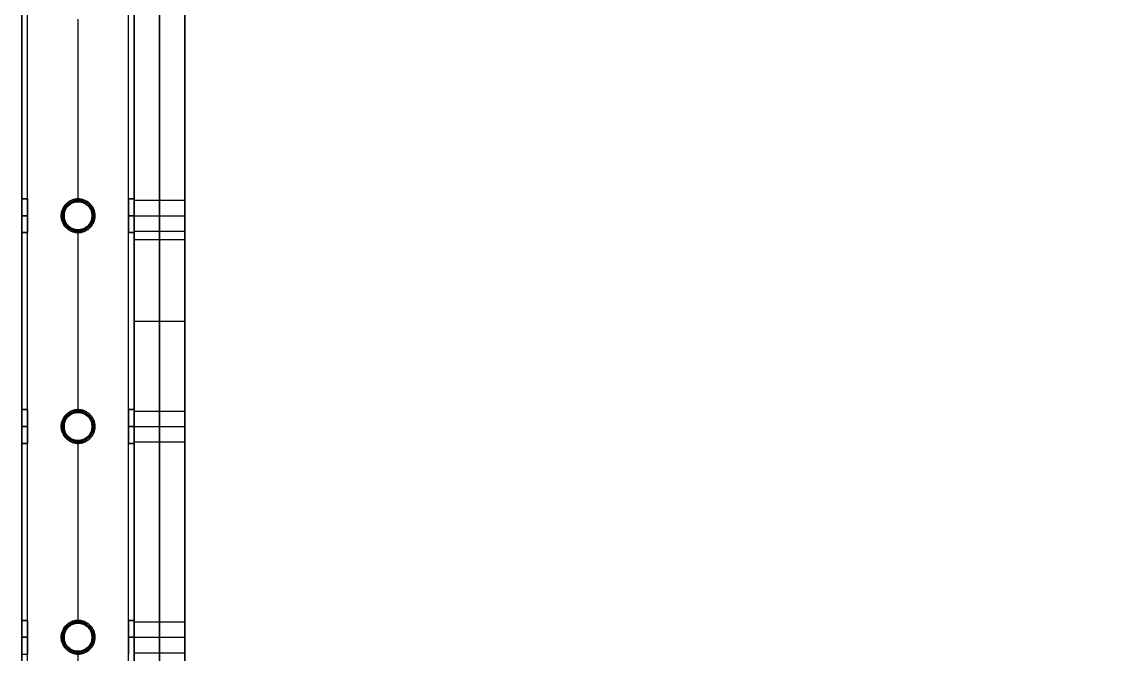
# Model space of a CAD drawing. Header units: millimetres. Extents: x -6529 to 809, y -8611 to 207.
# Drawn here: x -5956.1 to -5566.6, y -4098.4 to -3873.4 of the extents above; entities that cross this region are included whole.
import ezdxf

# ---------------------------------------------------------------- set-up
doc = ezdxf.new("R2010")
doc.units = ezdxf.units.MM
doc.header["$MEASUREMENT"] = 0
for name, color, linetype, true_color in [('gaten$11mm', 7, 'Continuous', 0xff6a35), ('platen', 7, 'Continuous', 0x007f00), ('staal', 5, 'Continuous', 0x0000ff)]:
    doc.layers.add(name, color=color, linetype=linetype, true_color=true_color)

# ---------------------------------------------------------------- blocks, each defined once
blk = doc.blocks.new('plaat base')
at = {"layer": 'platen'}
for p, q in [((995.5, 43.5), (995.5, 43.5, 18)), ((1070.5, 43.5), (1070.5, 43.5, 18)), ((1145.5, 43.5), (1145.5, 43.5, 18)), ((990, 38), (990, 38, 18)), ((1001, 38), (1001, 38, 18)), ((1065, 38), (1065, 38, 18)), ((1076, 38), (1076, 38, 18)), ((1140, 38), (1140, 38, 18)), ((1151, 38), (1151, 38, 18)), ((995.5, 32.5), (995.5, 32.5, 18)), ((1070.5, 32.5), (1070.5, 32.5, 18)), ((1145.5, 32.5), (1145.5, 32.5, 18)), ((58, -600), (1258, -600)), ((58, -600, 18), (1258, -600, 18)), ((1296, -932), (1296, -932, 18)), ((1290.5, -937.5), (1290.5, -937.5, 18)), ((1301.5, -937.5), (1301.5, -937.5, 18)), ((1296, -943), (1296, -943, 18)), ((1296, -1007), (1296, -1007, 18)), ((1290.5, -1012.5), (1290.5, -1012.5, 18)), ((1301.5, -1012.5), (1301.5, -1012.5, 18)), ((1296, -1018), (1296, -1018, 18)), ((1296, -1082), (1296, -1082, 18)), ((1290.5, -1087.5), (1290.5, -1087.5, 18)), ((1301.5, -1087.5), (1301.5, -1087.5, 18)), ((1296, -1093), (1296, -1093, 18))]:
    blk.add_line(p, q, dxfattribs=at)
for points in [[(1258, 58), (1108, 58), (958, 58)], [(1258, 58, 18), (1108, 58, 18), (958, 58, 18)], [(1258, 58, 9), (1108, 58, 9), (958, 58, 9)], [(1108, 58), (1108, 58, 9), (1108, 58, 18)], [(1316, -1200), (1316, -1050), (1316, -900)], [(1316, -1200, 18), (1316, -1050, 18), (1316, -900, 18)], [(1316, -1200, 9), (1316, -1050, 9), (1316, -900, 9)], [(1316, -1050), (1316, -1050, 9), (1316, -1050, 18)], [(958, -1200), (1137, -1200), (1316, -1200)], [(958, -1200, 18), (1137, -1200, 18), (1316, -1200, 18)], [(958, -1200, 9), (1137, -1200, 9), (1316, -1200, 9)], [(1137, -1200), (1137, -1200, 9), (1137, -1200, 18)]]:
    blk.add_open_spline(points, degree=2, dxfattribs=at)
for points in [[(995.5, 43.5), (1001, 43.5), (1001, 38), (1001, 32.5), (995.5, 32.5), (990, 32.5), (990, 38), (990, 43.5), (995.5, 43.5)], [(995.5, 43.5, 18), (1001, 43.5, 18), (1001, 38, 18), (1001, 32.5, 18), (995.5, 32.5, 18), (990, 32.5, 18), (990, 38, 18), (990, 43.5, 18), (995.5, 43.5, 18)], [(1070.5, 43.5), (1076, 43.5), (1076, 38), (1076, 32.5), (1070.5, 32.5), (1065, 32.5), (1065, 38), (1065, 43.5), (1070.5, 43.5)], [(1070.5, 43.5, 18), (1076, 43.5, 18), (1076, 38, 18), (1076, 32.5, 18), (1070.5, 32.5, 18), (1065, 32.5, 18), (1065, 38, 18), (1065, 43.5, 18), (1070.5, 43.5, 18)], [(1145.5, 43.5), (1151, 43.5), (1151, 38), (1151, 32.5), (1145.5, 32.5), (1140, 32.5), (1140, 38), (1140, 43.5), (1145.5, 43.5)], [(1145.5, 43.5, 18), (1151, 43.5, 18), (1151, 38, 18), (1151, 32.5, 18), (1145.5, 32.5, 18), (1140, 32.5, 18), (1140, 38, 18), (1140, 43.5, 18), (1145.5, 43.5, 18)], [(1290.5, -937.5), (1290.5, -932), (1296, -932), (1301.5, -932), (1301.5, -937.5), (1301.5, -943), (1296, -943), (1290.5, -943), (1290.5, -937.5)], [(1290.5, -937.5, 18), (1290.5, -932, 18), (1296, -932, 18), (1301.5, -932, 18), (1301.5, -937.5, 18), (1301.5, -943, 18), (1296, -943, 18), (1290.5, -943, 18), (1290.5, -937.5, 18)], [(1290.5, -1012.5), (1290.5, -1007), (1296, -1007), (1301.5, -1007), (1301.5, -1012.5), (1301.5, -1018), (1296, -1018), (1290.5, -1018), (1290.5, -1012.5)], [(1290.5, -1012.5, 18), (1290.5, -1007, 18), (1296, -1007, 18), (1301.5, -1007, 18), (1301.5, -1012.5, 18), (1301.5, -1018, 18), (1296, -1018, 18), (1290.5, -1018, 18), (1290.5, -1012.5, 18)], [(1290.5, -1087.5), (1290.5, -1082), (1296, -1082), (1301.5, -1082), (1301.5, -1087.5), (1301.5, -1093), (1296, -1093), (1290.5, -1093), (1290.5, -1087.5)], [(1290.5, -1087.5, 18), (1290.5, -1082, 18), (1296, -1082, 18), (1301.5, -1082, 18), (1301.5, -1087.5, 18), (1301.5, -1093, 18), (1296, -1093, 18), (1290.5, -1093, 18), (1290.5, -1087.5, 18)]]:
    blk.add_rational_spline(points, [1, 0.707106781187, 1, 0.707106781187, 1, 0.707106781187, 1, 0.707106781187, 1], degree=2, knots=[-31.415927, -31.415927, -31.415927, -23.561945, -23.561945, -15.707963, -15.707963, -7.853982, -7.853982, 0, 0, 0], dxfattribs=at)
blk = doc.blocks.new('top plaat')
at = {"layer": 'platen'}
for p, q in [((1296, -950), (1296, -950, 18)), ((1290.5, -955.5), (1290.5, -955.5, 18)), ((1301.5, -955.5), (1301.5, -955.5, 18)), ((1296, -961), (1296, -961, 18)), ((1296, -1025), (1296, -1025, 18)), ((1290.5, -1030.5), (1290.5, -1030.5, 18)), ((1301.5, -1030.5), (1301.5, -1030.5, 18)), ((1296, -1036), (1296, -1036, 18)), ((1296, -1100), (1296, -1100, 18)), ((1290.5, -1105.5), (1290.5, -1105.5, 18)), ((1301.5, -1105.5), (1301.5, -1105.5, 18)), ((1296, -1111), (1296, -1111, 18))]:
    blk.add_line(p, q, dxfattribs=at)
for points in [[(1316, -1236), (1316, -927), (1316, -618), (1316, -309), (1316, 0)], [(1316, -1236, 18), (1316, -927, 18), (1316, -618, 18), (1316, -309, 18), (1316, 0, 18)], [(1316, -1236, 9), (1316, -927, 9), (1316, -618, 9), (1316, -309, 9), (1316, 0, 9)]]:
    blk.add_open_spline(points, degree=2, knots=[7292.2246, 7292.2246, 7292.2246, 7911.517745, 7911.517745, 8530.810891, 8530.810891, 8530.810891], dxfattribs=at)
for points, knots in [([(1290.5, -955.5), (1290.5, -950), (1296, -950), (1301.5, -950), (1301.5, -955.5), (1301.5, -961), (1296, -961), (1290.5, -961), (1290.5, -955.5)], [-31.415927, -31.415927, -31.415927, -23.561945, -23.561945, -15.707963, -15.707963, -7.853982, -7.853982, 0, 0, 0]), ([(1290.5, -955.5, 18), (1290.5, -950, 18), (1296, -950, 18), (1301.5, -950, 18), (1301.5, -955.5, 18), (1301.5, -961, 18), (1296, -961, 18), (1290.5, -961, 18), (1290.5, -955.5, 18)], [-31.415927, -31.415927, -31.415927, -23.561945, -23.561945, -15.707963, -15.707963, -7.853982, -7.853982, 0, 0, 0]), ([(1290.5, -955.5, 9), (1290.5, -961, 9), (1296, -961, 9), (1301.5, -961, 9), (1301.5, -955.5, 9), (1301.5, -950, 9), (1296, -950, 9), (1290.5, -950, 9), (1290.5, -955.5, 9)], [0, 0, 0, 7.853982, 7.853982, 15.707963, 15.707963, 23.561945, 23.561945, 31.415927, 31.415927, 31.415927]), ([(1290.5, -1030.5), (1290.5, -1025), (1296, -1025), (1301.5, -1025), (1301.5, -1030.5), (1301.5, -1036), (1296, -1036), (1290.5, -1036), (1290.5, -1030.5)], [-31.415927, -31.415927, -31.415927, -23.561945, -23.561945, -15.707963, -15.707963, -7.853982, -7.853982, 0, 0, 0]), ([(1290.5, -1030.5, 18), (1290.5, -1025, 18), (1296, -1025, 18), (1301.5, -1025, 18), (1301.5, -1030.5, 18), (1301.5, -1036, 18), (1296, -1036, 18), (1290.5, -1036, 18), (1290.5, -1030.5, 18)], [-31.415927, -31.415927, -31.415927, -23.561945, -23.561945, -15.707963, -15.707963, -7.853982, -7.853982, 0, 0, 0]), ([(1290.5, -1030.5, 9), (1290.5, -1036, 9), (1296, -1036, 9), (1301.5, -1036, 9), (1301.5, -1030.5, 9), (1301.5, -1025, 9), (1296, -1025, 9), (1290.5, -1025, 9), (1290.5, -1030.5, 9)], [0, 0, 0, 7.853982, 7.853982, 15.707963, 15.707963, 23.561945, 23.561945, 31.415927, 31.415927, 31.415927]), ([(1290.5, -1105.5), (1290.5, -1100), (1296, -1100), (1301.5, -1100), (1301.5, -1105.5), (1301.5, -1111), (1296, -1111), (1290.5, -1111), (1290.5, -1105.5)], [-31.415927, -31.415927, -31.415927, -23.561945, -23.561945, -15.707963, -15.707963, -7.853982, -7.853982, 0, 0, 0]), ([(1290.5, -1105.5, 18), (1290.5, -1100, 18), (1296, -1100, 18), (1301.5, -1100, 18), (1301.5, -1105.5, 18), (1301.5, -1111, 18), (1296, -1111, 18), (1290.5, -1111, 18), (1290.5, -1105.5, 18)], [-31.415927, -31.415927, -31.415927, -23.561945, -23.561945, -15.707963, -15.707963, -7.853982, -7.853982, 0, 0, 0]), ([(1290.5, -1105.5, 9), (1290.5, -1111, 9), (1296, -1111, 9), (1301.5, -1111, 9), (1301.5, -1105.5, 9), (1301.5, -1100, 9), (1296, -1100, 9), (1290.5, -1100, 9), (1290.5, -1105.5, 9)], [0, 0, 0, 7.853982, 7.853982, 15.707963, 15.707963, 23.561945, 23.561945, 31.415927, 31.415927, 31.415927])]:
    blk.add_rational_spline(points, [1, 0.707106781187, 1, 0.707106781187, 1, 0.707106781187, 1, 0.707106781187, 1], degree=2, knots=knots, dxfattribs=at)

msp = doc.modelspace()

# ---------------------------------------------------------------- linework, layer by layer
at = {"layer": 'gaten$11mm'}
for centre in [(-5936.11, -3942.39), (-5936.11, -4017.39), (-5936.11, -4092.39)]:
    msp.add_circle(centre, 5.5, dxfattribs=at)
at = {"layer": 'staal'}
for p, q in [((-5956.11, -3936.39, 1296), (-5954.11, -3936.39, 1296)), ((-5954.11, -3936.39, 20), (-5956.11, -3936.39, 20)), ((-5936.11, -3936.39, 1314), (-5936.11, -3936.39, 1316)), ((-5936.11, -3936.39, 1276), (-5936.11, -3936.39, 1278)), ((-5936.11, -3937.39, 38), (-5936.11, -3937.39, 40)), ((-5936.11, -3937.39), (-5936.11, -3937.39, 2)), ((-5918.11, -3936.39, 1296), (-5916.11, -3936.39, 1296)), ((-5916.11, -3936.39, 20), (-5918.11, -3936.39, 20)), ((-5956.11, -3942.39, 1290), (-5954.11, -3942.39, 1290)), ((-5956.11, -3942.39, 1302), (-5954.11, -3942.39, 1302)), ((-5954.11, -3942.39, 14), (-5956.11, -3942.39, 14)), ((-5954.11, -3942.39, 26), (-5956.11, -3942.39, 26)), ((-5942.11, -3942.39, 1314), (-5942.11, -3942.39, 1316)), ((-5942.11, -3942.39, 1276), (-5942.11, -3942.39, 1278)), ((-5941.11, -3942.39, 38), (-5941.11, -3942.39, 40)), ((-5941.11, -3942.39), (-5941.11, -3942.39, 2)), ((-5931.11, -3942.39), (-5931.11, -3942.39, 2)), ((-5931.11, -3942.39, 38), (-5931.11, -3942.39, 40)), ((-5930.11, -3942.39, 1314), (-5930.11, -3942.39, 1316)), ((-5930.11, -3942.39, 1276), (-5930.11, -3942.39, 1278)), ((-5918.11, -3942.39, 1290), (-5916.11, -3942.39, 1290)), ((-5918.11, -3942.39, 1302), (-5916.11, -3942.39, 1302)), ((-5916.11, -3942.39, 14), (-5918.11, -3942.39, 14)), ((-5916.11, -3942.39, 26), (-5918.11, -3942.39, 26)), ((-5956.11, -3948.39, 1296), (-5954.11, -3948.39, 1296)), ((-5954.11, -3948.39, 20), (-5956.11, -3948.39, 20)), ((-5936.11, -3947.39, 38), (-5936.11, -3947.39, 40)), ((-5936.11, -3947.39), (-5936.11, -3947.39, 2)), ((-5936.11, -3948.39, 1314), (-5936.11, -3948.39, 1316)), ((-5936.11, -3948.39, 1276), (-5936.11, -3948.39, 1278)), ((-5918.11, -3948.39, 1296), (-5916.11, -3948.39, 1296)), ((-5916.11, -3948.39, 20), (-5918.11, -3948.39, 20)), ((-5956.11, -4011.39, 1296), (-5954.11, -4011.39, 1296)), ((-5954.11, -4011.39, 20), (-5956.11, -4011.39, 20)), ((-5936.11, -4011.39, 1314), (-5936.11, -4011.39, 1316)), ((-5936.11, -4011.39, 1276), (-5936.11, -4011.39, 1278)), ((-5918.11, -4011.39, 1296), (-5916.11, -4011.39, 1296)), ((-5916.11, -4011.39, 20), (-5918.11, -4011.39, 20)), ((-5936.11, -4012.39, 38), (-5936.11, -4012.39, 40)), ((-5936.11, -4012.39), (-5936.11, -4012.39, 2)), ((-5956.11, -4017.39, 1290), (-5954.11, -4017.39, 1290)), ((-5956.11, -4017.39, 1302), (-5954.11, -4017.39, 1302)), ((-5954.11, -4017.39, 14), (-5956.11, -4017.39, 14)), ((-5954.11, -4017.39, 26), (-5956.11, -4017.39, 26)), ((-5942.11, -4017.39, 1314), (-5942.11, -4017.39, 1316)), ((-5942.11, -4017.39, 1276), (-5942.11, -4017.39, 1278)), ((-5941.11, -4017.39, 38), (-5941.11, -4017.39, 40)), ((-5941.11, -4017.39), (-5941.11, -4017.39, 2)), ((-5931.11, -4017.39), (-5931.11, -4017.39, 2)), ((-5931.11, -4017.39, 38), (-5931.11, -4017.39, 40)), ((-5930.11, -4017.39, 1314), (-5930.11, -4017.39, 1316)), ((-5930.11, -4017.39, 1276), (-5930.11, -4017.39, 1278)), ((-5918.11, -4017.39, 1290), (-5916.11, -4017.39, 1290)), ((-5918.11, -4017.39, 1302), (-5916.11, -4017.39, 1302)), ((-5916.11, -4017.39, 14), (-5918.11, -4017.39, 14)), ((-5916.11, -4017.39, 26), (-5918.11, -4017.39, 26)), ((-5956.11, -4023.39, 1296), (-5954.11, -4023.39, 1296)), ((-5954.11, -4023.39, 20), (-5956.11, -4023.39, 20)), ((-5936.11, -4022.39, 38), (-5936.11, -4022.39, 40)), ((-5936.11, -4022.39), (-5936.11, -4022.39, 2)), ((-5936.11, -4023.39, 1314), (-5936.11, -4023.39, 1316)), ((-5936.11, -4023.39, 1276), (-5936.11, -4023.39, 1278)), ((-5918.11, -4023.39, 1296), (-5916.11, -4023.39, 1296)), ((-5916.11, -4023.39, 20), (-5918.11, -4023.39, 20)), ((-5956.11, -4086.39, 1296), (-5954.11, -4086.39, 1296)), ((-5954.11, -4086.39, 20), (-5956.11, -4086.39, 20)), ((-5936.11, -4086.39, 1314), (-5936.11, -4086.39, 1316)), ((-5936.11, -4086.39, 1276), (-5936.11, -4086.39, 1278)), ((-5936.11, -4087.39, 38), (-5936.11, -4087.39, 40)), ((-5936.11, -4087.39), (-5936.11, -4087.39, 2)), ((-5918.11, -4086.39, 1296), (-5916.11, -4086.39, 1296)), ((-5916.11, -4086.39, 20), (-5918.11, -4086.39, 20)), ((-5956.11, -4092.39, 1290), (-5954.11, -4092.39, 1290)), ((-5956.11, -4092.39, 1302), (-5954.11, -4092.39, 1302)), ((-5954.11, -4092.39, 14), (-5956.11, -4092.39, 14)), ((-5954.11, -4092.39, 26), (-5956.11, -4092.39, 26)), ((-5942.11, -4092.39, 1314), (-5942.11, -4092.39, 1316)), ((-5942.11, -4092.39, 1276), (-5942.11, -4092.39, 1278)), ((-5941.11, -4092.39, 38), (-5941.11, -4092.39, 40)), ((-5941.11, -4092.39), (-5941.11, -4092.39, 2)), ((-5931.11, -4092.39), (-5931.11, -4092.39, 2)), ((-5931.11, -4092.39, 38), (-5931.11, -4092.39, 40)), ((-5930.11, -4092.39, 1314), (-5930.11, -4092.39, 1316)), ((-5930.11, -4092.39, 1276), (-5930.11, -4092.39, 1278)), ((-5918.11, -4092.39, 1290), (-5916.11, -4092.39, 1290)), ((-5918.11, -4092.39, 1302), (-5916.11, -4092.39, 1302)), ((-5916.11, -4092.39, 14), (-5918.11, -4092.39, 14)), ((-5916.11, -4092.39, 26), (-5918.11, -4092.39, 26)), ((-5936.11, -4097.39, 38), (-5936.11, -4097.39, 40)), ((-5936.11, -4097.39), (-5936.11, -4097.39, 2)), ((-5956.11, -4098.39, 1296), (-5954.11, -4098.39, 1296)), ((-5936.11, -4098.39, 1314), (-5936.11, -4098.39, 1316)), ((-5936.11, -4098.39, 1276), (-5936.11, -4098.39, 1278))]:
    msp.add_line(p, q, dxfattribs=at)
for points in [[(-4640.11, -5087.89), (-5956.11, -5087.89), (-5956.11, -3771.89), (-4640.11, -3771.89)], [(-4680.11, -5047.89), (-5916.11, -5047.89), (-5916.11, -3811.89), (-4680.11, -3811.89)]]:
    msp.add_lwpolyline(points, close=True, dxfattribs=at)
for centre in [(-5936.11, -3942.39), (-5936.11, -3942.39, 39), (-5936.11, -3942.39, 1), (-5936.11, -4017.39), (-5936.11, -4017.39, 39), (-5936.11, -4017.39, 1), (-5936.11, -4092.39), (-5936.11, -4092.39, 39), (-5936.11, -4092.39, 1)]:
    msp.add_circle(centre, 5, dxfattribs=at)
for points in [[(-5956.11, -5087.89, 1276), (-5956.11, -4429.89, 1276), (-5956.11, -3771.89, 1276)], [(-5956.11, -5087.89, 1316), (-5956.11, -4429.89, 1316), (-5956.11, -3771.89, 1316)], [(-5956.11, -5087.89), (-5956.11, -4429.89), (-5956.11, -3771.89)], [(-5956.11, -5087.89, 40), (-5956.11, -4429.89, 40), (-5956.11, -3771.89, 40)], [(-5954.11, -5085.89, 1314), (-5954.11, -4429.89, 1314), (-5954.11, -3773.89, 1314)], [(-5954.11, -5085.89, 1278), (-5954.11, -4429.89, 1278), (-5954.11, -3773.89, 1278)], [(-5954.11, -5085.89, 38), (-5954.11, -4429.89, 38), (-5954.11, -3773.89, 38)], [(-5954.11, -5085.89, 2), (-5954.11, -4429.89, 2), (-5954.11, -3773.89, 2)], [(-5918.11, -5049.89, 1314), (-5918.11, -4429.89, 1314), (-5918.11, -3809.89, 1314)], [(-5918.11, -5049.89, 1278), (-5918.11, -4429.89, 1278), (-5918.11, -3809.89, 1278)], [(-5918.11, -5049.89, 38), (-5918.11, -4429.89, 38), (-5918.11, -3809.89, 38)], [(-5918.11, -5049.89, 2), (-5918.11, -4429.89, 2), (-5918.11, -3809.89, 2)], [(-5916.11, -5047.89, 1276), (-5916.11, -4429.89, 1276), (-5916.11, -3811.89, 1276)], [(-5916.11, -5047.89, 1316), (-5916.11, -4429.89, 1316), (-5916.11, -3811.89, 1316)], [(-5916.11, -5047.89), (-5916.11, -4429.89), (-5916.11, -3811.89)], [(-5916.11, -5047.89, 40), (-5916.11, -4429.89, 40), (-5916.11, -3811.89, 40)], [(-5956.11, -3936.39, 1296), (-5956.11, -3904.89, 1296), (-5956.11, -3873.39, 1296)], [(-5956.11, -3936.39, 20), (-5956.11, -3904.89, 20), (-5956.11, -3873.39, 20)], [(-5954.11, -3936.39, 1296), (-5954.11, -3904.89, 1296), (-5954.11, -3873.39, 1296)], [(-5954.11, -3936.39, 20), (-5954.11, -3904.89, 20), (-5954.11, -3873.39, 20)], [(-5936.11, -3937.39, 40), (-5936.11, -3904.89, 40), (-5936.11, -3872.39, 40)], [(-5936.11, -3937.39, 38), (-5936.11, -3904.89, 38), (-5936.11, -3872.39, 38)], [(-5936.11, -3937.39, 2), (-5936.11, -3904.89, 2), (-5936.11, -3872.39, 2)], [(-5936.11, -3937.39), (-5936.11, -3904.89), (-5936.11, -3872.39)], [(-5936.11, -3936.39, 1316), (-5936.11, -3904.89, 1316), (-5936.11, -3873.39, 1316)], [(-5936.11, -3936.39, 1314), (-5936.11, -3904.89, 1314), (-5936.11, -3873.39, 1314)], [(-5936.11, -3936.39, 1278), (-5936.11, -3904.89, 1278), (-5936.11, -3873.39, 1278)], [(-5936.11, -3936.39, 1276), (-5936.11, -3904.89, 1276), (-5936.11, -3873.39, 1276)], [(-5918.11, -3936.39, 1296), (-5918.11, -3904.89, 1296), (-5918.11, -3873.39, 1296)], [(-5918.11, -3936.39, 20), (-5918.11, -3904.89, 20), (-5918.11, -3873.39, 20)], [(-5916.11, -3936.39, 1296), (-5916.11, -3904.89, 1296), (-5916.11, -3873.39, 1296)], [(-5916.11, -3936.39, 20), (-5916.11, -3904.89, 20), (-5916.11, -3873.39, 20)], [(-5956.11, -4011.39, 1296), (-5956.11, -3979.89, 1296), (-5956.11, -3948.39, 1296)], [(-5956.11, -4011.39, 20), (-5956.11, -3979.89, 20), (-5956.11, -3948.39, 20)], [(-5954.11, -4011.39, 1296), (-5954.11, -3979.89, 1296), (-5954.11, -3948.39, 1296)], [(-5954.11, -4011.39, 20), (-5954.11, -3979.89, 20), (-5954.11, -3948.39, 20)], [(-5936.11, -4012.39, 40), (-5936.11, -3979.89, 40), (-5936.11, -3947.39, 40)], [(-5936.11, -4012.39, 38), (-5936.11, -3979.89, 38), (-5936.11, -3947.39, 38)], [(-5936.11, -4012.39, 2), (-5936.11, -3979.89, 2), (-5936.11, -3947.39, 2)], [(-5936.11, -4012.39), (-5936.11, -3979.89), (-5936.11, -3947.39)], [(-5936.11, -4011.39, 1316), (-5936.11, -3979.89, 1316), (-5936.11, -3948.39, 1316)], [(-5936.11, -4011.39, 1314), (-5936.11, -3979.89, 1314), (-5936.11, -3948.39, 1314)], [(-5936.11, -4011.39, 1278), (-5936.11, -3979.89, 1278), (-5936.11, -3948.39, 1278)], [(-5936.11, -4011.39, 1276), (-5936.11, -3979.89, 1276), (-5936.11, -3948.39, 1276)], [(-5918.11, -4011.39, 1296), (-5918.11, -3979.89, 1296), (-5918.11, -3948.39, 1296)], [(-5918.11, -4011.39, 20), (-5918.11, -3979.89, 20), (-5918.11, -3948.39, 20)], [(-5916.11, -4011.39, 1296), (-5916.11, -3979.89, 1296), (-5916.11, -3948.39, 1296)], [(-5916.11, -4011.39, 20), (-5916.11, -3979.89, 20), (-5916.11, -3948.39, 20)], [(-5956.11, -4086.39, 1296), (-5956.11, -4054.89, 1296), (-5956.11, -4023.39, 1296)], [(-5956.11, -4086.39, 20), (-5956.11, -4054.89, 20), (-5956.11, -4023.39, 20)], [(-5954.11, -4086.39, 1296), (-5954.11, -4054.89, 1296), (-5954.11, -4023.39, 1296)], [(-5954.11, -4086.39, 20), (-5954.11, -4054.89, 20), (-5954.11, -4023.39, 20)], [(-5936.11, -4087.39, 40), (-5936.11, -4054.89, 40), (-5936.11, -4022.39, 40)], [(-5936.11, -4087.39, 38), (-5936.11, -4054.89, 38), (-5936.11, -4022.39, 38)], [(-5936.11, -4087.39, 2), (-5936.11, -4054.89, 2), (-5936.11, -4022.39, 2)], [(-5936.11, -4087.39), (-5936.11, -4054.89), (-5936.11, -4022.39)], [(-5936.11, -4086.39, 1316), (-5936.11, -4054.89, 1316), (-5936.11, -4023.39, 1316)], [(-5936.11, -4086.39, 1314), (-5936.11, -4054.89, 1314), (-5936.11, -4023.39, 1314)], [(-5936.11, -4086.39, 1278), (-5936.11, -4054.89, 1278), (-5936.11, -4023.39, 1278)], [(-5936.11, -4086.39, 1276), (-5936.11, -4054.89, 1276), (-5936.11, -4023.39, 1276)], [(-5918.11, -4086.39, 1296), (-5918.11, -4054.89, 1296), (-5918.11, -4023.39, 1296)], [(-5918.11, -4086.39, 20), (-5918.11, -4054.89, 20), (-5918.11, -4023.39, 20)], [(-5916.11, -4086.39, 1296), (-5916.11, -4054.89, 1296), (-5916.11, -4023.39, 1296)], [(-5916.11, -4086.39, 20), (-5916.11, -4054.89, 20), (-5916.11, -4023.39, 20)], [(-5936.11, -4162.39, 40), (-5936.11, -4129.89, 40), (-5936.11, -4097.39, 40)], [(-5936.11, -4162.39, 38), (-5936.11, -4129.89, 38), (-5936.11, -4097.39, 38)], [(-5936.11, -4162.39, 2), (-5936.11, -4129.89, 2), (-5936.11, -4097.39, 2)], [(-5936.11, -4162.39), (-5936.11, -4129.89), (-5936.11, -4097.39)], [(-5956.11, -4161.39, 1296), (-5956.11, -4129.89, 1296), (-5956.11, -4098.39, 1296)], [(-5954.11, -4161.39, 1296), (-5954.11, -4129.89, 1296), (-5954.11, -4098.39, 1296)], [(-5936.11, -4161.39, 1316), (-5936.11, -4129.89, 1316), (-5936.11, -4098.39, 1316)], [(-5936.11, -4161.39, 1314), (-5936.11, -4129.89, 1314), (-5936.11, -4098.39, 1314)], [(-5936.11, -4161.39, 1278), (-5936.11, -4129.89, 1278), (-5936.11, -4098.39, 1278)], [(-5936.11, -4161.39, 1276), (-5936.11, -4129.89, 1276), (-5936.11, -4098.39, 1276)]]:
    msp.add_open_spline(points, degree=2, dxfattribs=at)
for points, knots in [([(-5956.11, -3942.39, 1290), (-5956.11, -3948.39, 1290), (-5956.11, -3948.39, 1296), (-5956.11, -3948.39, 1302), (-5956.11, -3942.39, 1302), (-5956.11, -3936.39, 1302), (-5956.11, -3936.39, 1296), (-5956.11, -3936.39, 1290), (-5956.11, -3942.39, 1290)], [0, 0, 0, 7.853982, 7.853982, 15.707963, 15.707963, 23.561945, 23.561945, 31.415927, 31.415927, 31.415927]), ([(-5956.11, -3942.39, 14), (-5956.11, -3948.39, 14), (-5956.11, -3948.39, 20), (-5956.11, -3948.39, 26), (-5956.11, -3942.39, 26), (-5956.11, -3936.39, 26), (-5956.11, -3936.39, 20), (-5956.11, -3936.39, 14), (-5956.11, -3942.39, 14)], [0, 0, 0, 7.853982, 7.853982, 15.707963, 15.707963, 23.561945, 23.561945, 31.415927, 31.415927, 31.415927]), ([(-5954.11, -3942.39, 1290), (-5954.11, -3936.39, 1290), (-5954.11, -3936.39, 1296), (-5954.11, -3936.39, 1302), (-5954.11, -3942.39, 1302), (-5954.11, -3948.39, 1302), (-5954.11, -3948.39, 1296), (-5954.11, -3948.39, 1290), (-5954.11, -3942.39, 1290)], [-31.415927, -31.415927, -31.415927, -23.561945, -23.561945, -15.707963, -15.707963, -7.853982, -7.853982, 0, 0, 0]), ([(-5954.11, -3942.39, 14), (-5954.11, -3936.39, 14), (-5954.11, -3936.39, 20), (-5954.11, -3936.39, 26), (-5954.11, -3942.39, 26), (-5954.11, -3948.39, 26), (-5954.11, -3948.39, 20), (-5954.11, -3948.39, 14), (-5954.11, -3942.39, 14)], [-31.415927, -31.415927, -31.415927, -23.561945, -23.561945, -15.707963, -15.707963, -7.853982, -7.853982, 0, 0, 0]), ([(-5930.11, -3942.39, 1316), (-5930.11, -3936.39, 1316), (-5936.11, -3936.39, 1316), (-5942.11, -3936.39, 1316), (-5942.11, -3942.39, 1316), (-5942.11, -3948.39, 1316), (-5936.11, -3948.39, 1316), (-5930.11, -3948.39, 1316), (-5930.11, -3942.39, 1316)], [-31.415927, -31.415927, -31.415927, -23.561945, -23.561945, -15.707963, -15.707963, -7.853982, -7.853982, 0, 0, 0]), ([(-5930.11, -3942.39, 1314), (-5930.11, -3948.39, 1314), (-5936.11, -3948.39, 1314), (-5942.11, -3948.39, 1314), (-5942.11, -3942.39, 1314), (-5942.11, -3936.39, 1314), (-5936.11, -3936.39, 1314), (-5930.11, -3936.39, 1314), (-5930.11, -3942.39, 1314)], [0, 0, 0, 7.853982, 7.853982, 15.707963, 15.707963, 23.561945, 23.561945, 31.415927, 31.415927, 31.415927]), ([(-5930.11, -3942.39, 1278), (-5930.11, -3936.39, 1278), (-5936.11, -3936.39, 1278), (-5942.11, -3936.39, 1278), (-5942.11, -3942.39, 1278), (-5942.11, -3948.39, 1278), (-5936.11, -3948.39, 1278), (-5930.11, -3948.39, 1278), (-5930.11, -3942.39, 1278)], [-31.415927, -31.415927, -31.415927, -23.561945, -23.561945, -15.707963, -15.707963, -7.853982, -7.853982, 0, 0, 0]), ([(-5930.11, -3942.39, 1276), (-5930.11, -3948.39, 1276), (-5936.11, -3948.39, 1276), (-5942.11, -3948.39, 1276), (-5942.11, -3942.39, 1276), (-5942.11, -3936.39, 1276), (-5936.11, -3936.39, 1276), (-5930.11, -3936.39, 1276), (-5930.11, -3942.39, 1276)], [0, 0, 0, 7.853982, 7.853982, 15.707963, 15.707963, 23.561945, 23.561945, 31.415927, 31.415927, 31.415927]), ([(-5931.11, -3942.39, 40), (-5931.11, -3937.39, 40), (-5936.11, -3937.39, 40), (-5941.11, -3937.39, 40), (-5941.11, -3942.39, 40), (-5941.11, -3947.39, 40), (-5936.11, -3947.39, 40), (-5931.11, -3947.39, 40), (-5931.11, -3942.39, 40)], [-31.415927, -31.415927, -31.415927, -23.561945, -23.561945, -15.707963, -15.707963, -7.853982, -7.853982, 0, 0, 0]), ([(-5931.11, -3942.39, 38), (-5931.11, -3947.39, 38), (-5936.11, -3947.39, 38), (-5941.11, -3947.39, 38), (-5941.11, -3942.39, 38), (-5941.11, -3937.39, 38), (-5936.11, -3937.39, 38), (-5931.11, -3937.39, 38), (-5931.11, -3942.39, 38)], [0, 0, 0, 7.853982, 7.853982, 15.707963, 15.707963, 23.561945, 23.561945, 31.415927, 31.415927, 31.415927]), ([(-5931.11, -3942.39, 2), (-5931.11, -3937.39, 2), (-5936.11, -3937.39, 2), (-5941.11, -3937.39, 2), (-5941.11, -3942.39, 2), (-5941.11, -3947.39, 2), (-5936.11, -3947.39, 2), (-5931.11, -3947.39, 2), (-5931.11, -3942.39, 2)], [-31.415927, -31.415927, -31.415927, -23.561945, -23.561945, -15.707963, -15.707963, -7.853982, -7.853982, 0, 0, 0]), ([(-5918.11, -3942.39, 1290), (-5918.11, -3948.39, 1290), (-5918.11, -3948.39, 1296), (-5918.11, -3948.39, 1302), (-5918.11, -3942.39, 1302), (-5918.11, -3936.39, 1302), (-5918.11, -3936.39, 1296), (-5918.11, -3936.39, 1290), (-5918.11, -3942.39, 1290)], [0, 0, 0, 7.853982, 7.853982, 15.707963, 15.707963, 23.561945, 23.561945, 31.415927, 31.415927, 31.415927]), ([(-5918.11, -3942.39, 14), (-5918.11, -3948.39, 14), (-5918.11, -3948.39, 20), (-5918.11, -3948.39, 26), (-5918.11, -3942.39, 26), (-5918.11, -3936.39, 26), (-5918.11, -3936.39, 20), (-5918.11, -3936.39, 14), (-5918.11, -3942.39, 14)], [0, 0, 0, 7.853982, 7.853982, 15.707963, 15.707963, 23.561945, 23.561945, 31.415927, 31.415927, 31.415927]), ([(-5916.11, -3942.39, 1290), (-5916.11, -3936.39, 1290), (-5916.11, -3936.39, 1296), (-5916.11, -3936.39, 1302), (-5916.11, -3942.39, 1302), (-5916.11, -3948.39, 1302), (-5916.11, -3948.39, 1296), (-5916.11, -3948.39, 1290), (-5916.11, -3942.39, 1290)], [-31.415927, -31.415927, -31.415927, -23.561945, -23.561945, -15.707963, -15.707963, -7.853982, -7.853982, 0, 0, 0]), ([(-5916.11, -3942.39, 14), (-5916.11, -3936.39, 14), (-5916.11, -3936.39, 20), (-5916.11, -3936.39, 26), (-5916.11, -3942.39, 26), (-5916.11, -3948.39, 26), (-5916.11, -3948.39, 20), (-5916.11, -3948.39, 14), (-5916.11, -3942.39, 14)], [-31.415927, -31.415927, -31.415927, -23.561945, -23.561945, -15.707963, -15.707963, -7.853982, -7.853982, 0, 0, 0]), ([(-5956.11, -4017.39, 1290), (-5956.11, -4023.39, 1290), (-5956.11, -4023.39, 1296), (-5956.11, -4023.39, 1302), (-5956.11, -4017.39, 1302), (-5956.11, -4011.39, 1302), (-5956.11, -4011.39, 1296), (-5956.11, -4011.39, 1290), (-5956.11, -4017.39, 1290)], [0, 0, 0, 7.853982, 7.853982, 15.707963, 15.707963, 23.561945, 23.561945, 31.415927, 31.415927, 31.415927]), ([(-5956.11, -4017.39, 14), (-5956.11, -4023.39, 14), (-5956.11, -4023.39, 20), (-5956.11, -4023.39, 26), (-5956.11, -4017.39, 26), (-5956.11, -4011.39, 26), (-5956.11, -4011.39, 20), (-5956.11, -4011.39, 14), (-5956.11, -4017.39, 14)], [0, 0, 0, 7.853982, 7.853982, 15.707963, 15.707963, 23.561945, 23.561945, 31.415927, 31.415927, 31.415927]), ([(-5954.11, -4017.39, 1290), (-5954.11, -4011.39, 1290), (-5954.11, -4011.39, 1296), (-5954.11, -4011.39, 1302), (-5954.11, -4017.39, 1302), (-5954.11, -4023.39, 1302), (-5954.11, -4023.39, 1296), (-5954.11, -4023.39, 1290), (-5954.11, -4017.39, 1290)], [-31.415927, -31.415927, -31.415927, -23.561945, -23.561945, -15.707963, -15.707963, -7.853982, -7.853982, 0, 0, 0]), ([(-5954.11, -4017.39, 14), (-5954.11, -4011.39, 14), (-5954.11, -4011.39, 20), (-5954.11, -4011.39, 26), (-5954.11, -4017.39, 26), (-5954.11, -4023.39, 26), (-5954.11, -4023.39, 20), (-5954.11, -4023.39, 14), (-5954.11, -4017.39, 14)], [-31.415927, -31.415927, -31.415927, -23.561945, -23.561945, -15.707963, -15.707963, -7.853982, -7.853982, 0, 0, 0]), ([(-5930.11, -4017.39, 1316), (-5930.11, -4011.39, 1316), (-5936.11, -4011.39, 1316), (-5942.11, -4011.39, 1316), (-5942.11, -4017.39, 1316), (-5942.11, -4023.39, 1316), (-5936.11, -4023.39, 1316), (-5930.11, -4023.39, 1316), (-5930.11, -4017.39, 1316)], [-31.415927, -31.415927, -31.415927, -23.561945, -23.561945, -15.707963, -15.707963, -7.853982, -7.853982, 0, 0, 0]), ([(-5930.11, -4017.39, 1314), (-5930.11, -4023.39, 1314), (-5936.11, -4023.39, 1314), (-5942.11, -4023.39, 1314), (-5942.11, -4017.39, 1314), (-5942.11, -4011.39, 1314), (-5936.11, -4011.39, 1314), (-5930.11, -4011.39, 1314), (-5930.11, -4017.39, 1314)], [0, 0, 0, 7.853982, 7.853982, 15.707963, 15.707963, 23.561945, 23.561945, 31.415927, 31.415927, 31.415927]), ([(-5930.11, -4017.39, 1278), (-5930.11, -4011.39, 1278), (-5936.11, -4011.39, 1278), (-5942.11, -4011.39, 1278), (-5942.11, -4017.39, 1278), (-5942.11, -4023.39, 1278), (-5936.11, -4023.39, 1278), (-5930.11, -4023.39, 1278), (-5930.11, -4017.39, 1278)], [-31.415927, -31.415927, -31.415927, -23.561945, -23.561945, -15.707963, -15.707963, -7.853982, -7.853982, 0, 0, 0]), ([(-5930.11, -4017.39, 1276), (-5930.11, -4023.39, 1276), (-5936.11, -4023.39, 1276), (-5942.11, -4023.39, 1276), (-5942.11, -4017.39, 1276), (-5942.11, -4011.39, 1276), (-5936.11, -4011.39, 1276), (-5930.11, -4011.39, 1276), (-5930.11, -4017.39, 1276)], [0, 0, 0, 7.853982, 7.853982, 15.707963, 15.707963, 23.561945, 23.561945, 31.415927, 31.415927, 31.415927]), ([(-5918.11, -4017.39, 1290), (-5918.11, -4023.39, 1290), (-5918.11, -4023.39, 1296), (-5918.11, -4023.39, 1302), (-5918.11, -4017.39, 1302), (-5918.11, -4011.39, 1302), (-5918.11, -4011.39, 1296), (-5918.11, -4011.39, 1290), (-5918.11, -4017.39, 1290)], [0, 0, 0, 7.853982, 7.853982, 15.707963, 15.707963, 23.561945, 23.561945, 31.415927, 31.415927, 31.415927]), ([(-5918.11, -4017.39, 14), (-5918.11, -4023.39, 14), (-5918.11, -4023.39, 20), (-5918.11, -4023.39, 26), (-5918.11, -4017.39, 26), (-5918.11, -4011.39, 26), (-5918.11, -4011.39, 20), (-5918.11, -4011.39, 14), (-5918.11, -4017.39, 14)], [0, 0, 0, 7.853982, 7.853982, 15.707963, 15.707963, 23.561945, 23.561945, 31.415927, 31.415927, 31.415927]), ([(-5916.11, -4017.39, 1290), (-5916.11, -4011.39, 1290), (-5916.11, -4011.39, 1296), (-5916.11, -4011.39, 1302), (-5916.11, -4017.39, 1302), (-5916.11, -4023.39, 1302), (-5916.11, -4023.39, 1296), (-5916.11, -4023.39, 1290), (-5916.11, -4017.39, 1290)], [-31.415927, -31.415927, -31.415927, -23.561945, -23.561945, -15.707963, -15.707963, -7.853982, -7.853982, 0, 0, 0]), ([(-5916.11, -4017.39, 14), (-5916.11, -4011.39, 14), (-5916.11, -4011.39, 20), (-5916.11, -4011.39, 26), (-5916.11, -4017.39, 26), (-5916.11, -4023.39, 26), (-5916.11, -4023.39, 20), (-5916.11, -4023.39, 14), (-5916.11, -4017.39, 14)], [-31.415927, -31.415927, -31.415927, -23.561945, -23.561945, -15.707963, -15.707963, -7.853982, -7.853982, 0, 0, 0]), ([(-5931.11, -4017.39, 40), (-5931.11, -4012.39, 40), (-5936.11, -4012.39, 40), (-5941.11, -4012.39, 40), (-5941.11, -4017.39, 40), (-5941.11, -4022.39, 40), (-5936.11, -4022.39, 40), (-5931.11, -4022.39, 40), (-5931.11, -4017.39, 40)], [-31.415927, -31.415927, -31.415927, -23.561945, -23.561945, -15.707963, -15.707963, -7.853982, -7.853982, 0, 0, 0]), ([(-5931.11, -4017.39, 38), (-5931.11, -4022.39, 38), (-5936.11, -4022.39, 38), (-5941.11, -4022.39, 38), (-5941.11, -4017.39, 38), (-5941.11, -4012.39, 38), (-5936.11, -4012.39, 38), (-5931.11, -4012.39, 38), (-5931.11, -4017.39, 38)], [0, 0, 0, 7.853982, 7.853982, 15.707963, 15.707963, 23.561945, 23.561945, 31.415927, 31.415927, 31.415927]), ([(-5931.11, -4017.39, 2), (-5931.11, -4012.39, 2), (-5936.11, -4012.39, 2), (-5941.11, -4012.39, 2), (-5941.11, -4017.39, 2), (-5941.11, -4022.39, 2), (-5936.11, -4022.39, 2), (-5931.11, -4022.39, 2), (-5931.11, -4017.39, 2)], [-31.415927, -31.415927, -31.415927, -23.561945, -23.561945, -15.707963, -15.707963, -7.853982, -7.853982, 0, 0, 0]), ([(-5956.11, -4092.39, 1290), (-5956.11, -4098.39, 1290), (-5956.11, -4098.39, 1296), (-5956.11, -4098.39, 1302), (-5956.11, -4092.39, 1302), (-5956.11, -4086.39, 1302), (-5956.11, -4086.39, 1296), (-5956.11, -4086.39, 1290), (-5956.11, -4092.39, 1290)], [0, 0, 0, 7.853982, 7.853982, 15.707963, 15.707963, 23.561945, 23.561945, 31.415927, 31.415927, 31.415927]), ([(-5956.11, -4092.39, 14), (-5956.11, -4098.39, 14), (-5956.11, -4098.39, 20), (-5956.11, -4098.39, 26), (-5956.11, -4092.39, 26), (-5956.11, -4086.39, 26), (-5956.11, -4086.39, 20), (-5956.11, -4086.39, 14), (-5956.11, -4092.39, 14)], [0, 0, 0, 7.853982, 7.853982, 15.707963, 15.707963, 23.561945, 23.561945, 31.415927, 31.415927, 31.415927]), ([(-5954.11, -4092.39, 1290), (-5954.11, -4086.39, 1290), (-5954.11, -4086.39, 1296), (-5954.11, -4086.39, 1302), (-5954.11, -4092.39, 1302), (-5954.11, -4098.39, 1302), (-5954.11, -4098.39, 1296), (-5954.11, -4098.39, 1290), (-5954.11, -4092.39, 1290)], [-31.415927, -31.415927, -31.415927, -23.561945, -23.561945, -15.707963, -15.707963, -7.853982, -7.853982, 0, 0, 0]), ([(-5954.11, -4092.39, 14), (-5954.11, -4086.39, 14), (-5954.11, -4086.39, 20), (-5954.11, -4086.39, 26), (-5954.11, -4092.39, 26), (-5954.11, -4098.39, 26), (-5954.11, -4098.39, 20), (-5954.11, -4098.39, 14), (-5954.11, -4092.39, 14)], [-31.415927, -31.415927, -31.415927, -23.561945, -23.561945, -15.707963, -15.707963, -7.853982, -7.853982, 0, 0, 0]), ([(-5930.11, -4092.39, 1316), (-5930.11, -4086.39, 1316), (-5936.11, -4086.39, 1316), (-5942.11, -4086.39, 1316), (-5942.11, -4092.39, 1316), (-5942.11, -4098.39, 1316), (-5936.11, -4098.39, 1316), (-5930.11, -4098.39, 1316), (-5930.11, -4092.39, 1316)], [-31.415927, -31.415927, -31.415927, -23.561945, -23.561945, -15.707963, -15.707963, -7.853982, -7.853982, 0, 0, 0]), ([(-5930.11, -4092.39, 1314), (-5930.11, -4098.39, 1314), (-5936.11, -4098.39, 1314), (-5942.11, -4098.39, 1314), (-5942.11, -4092.39, 1314), (-5942.11, -4086.39, 1314), (-5936.11, -4086.39, 1314), (-5930.11, -4086.39, 1314), (-5930.11, -4092.39, 1314)], [0, 0, 0, 7.853982, 7.853982, 15.707963, 15.707963, 23.561945, 23.561945, 31.415927, 31.415927, 31.415927]), ([(-5930.11, -4092.39, 1278), (-5930.11, -4086.39, 1278), (-5936.11, -4086.39, 1278), (-5942.11, -4086.39, 1278), (-5942.11, -4092.39, 1278), (-5942.11, -4098.39, 1278), (-5936.11, -4098.39, 1278), (-5930.11, -4098.39, 1278), (-5930.11, -4092.39, 1278)], [-31.415927, -31.415927, -31.415927, -23.561945, -23.561945, -15.707963, -15.707963, -7.853982, -7.853982, 0, 0, 0]), ([(-5930.11, -4092.39, 1276), (-5930.11, -4098.39, 1276), (-5936.11, -4098.39, 1276), (-5942.11, -4098.39, 1276), (-5942.11, -4092.39, 1276), (-5942.11, -4086.39, 1276), (-5936.11, -4086.39, 1276), (-5930.11, -4086.39, 1276), (-5930.11, -4092.39, 1276)], [0, 0, 0, 7.853982, 7.853982, 15.707963, 15.707963, 23.561945, 23.561945, 31.415927, 31.415927, 31.415927]), ([(-5931.11, -4092.39, 40), (-5931.11, -4087.39, 40), (-5936.11, -4087.39, 40), (-5941.11, -4087.39, 40), (-5941.11, -4092.39, 40), (-5941.11, -4097.39, 40), (-5936.11, -4097.39, 40), (-5931.11, -4097.39, 40), (-5931.11, -4092.39, 40)], [-31.415927, -31.415927, -31.415927, -23.561945, -23.561945, -15.707963, -15.707963, -7.853982, -7.853982, 0, 0, 0]), ([(-5931.11, -4092.39, 38), (-5931.11, -4097.39, 38), (-5936.11, -4097.39, 38), (-5941.11, -4097.39, 38), (-5941.11, -4092.39, 38), (-5941.11, -4087.39, 38), (-5936.11, -4087.39, 38), (-5931.11, -4087.39, 38), (-5931.11, -4092.39, 38)], [0, 0, 0, 7.853982, 7.853982, 15.707963, 15.707963, 23.561945, 23.561945, 31.415927, 31.415927, 31.415927]), ([(-5931.11, -4092.39, 2), (-5931.11, -4087.39, 2), (-5936.11, -4087.39, 2), (-5941.11, -4087.39, 2), (-5941.11, -4092.39, 2), (-5941.11, -4097.39, 2), (-5936.11, -4097.39, 2), (-5931.11, -4097.39, 2), (-5931.11, -4092.39, 2)], [-31.415927, -31.415927, -31.415927, -23.561945, -23.561945, -15.707963, -15.707963, -7.853982, -7.853982, 0, 0, 0]), ([(-5918.11, -4092.39, 1290), (-5918.11, -4098.39, 1290), (-5918.11, -4098.39, 1296), (-5918.11, -4098.39, 1302), (-5918.11, -4092.39, 1302), (-5918.11, -4086.39, 1302), (-5918.11, -4086.39, 1296), (-5918.11, -4086.39, 1290), (-5918.11, -4092.39, 1290)], [0, 0, 0, 7.853982, 7.853982, 15.707963, 15.707963, 23.561945, 23.561945, 31.415927, 31.415927, 31.415927]), ([(-5918.11, -4092.39, 14), (-5918.11, -4098.39, 14), (-5918.11, -4098.39, 20), (-5918.11, -4098.39, 26), (-5918.11, -4092.39, 26), (-5918.11, -4086.39, 26), (-5918.11, -4086.39, 20), (-5918.11, -4086.39, 14), (-5918.11, -4092.39, 14)], [0, 0, 0, 7.853982, 7.853982, 15.707963, 15.707963, 23.561945, 23.561945, 31.415927, 31.415927, 31.415927]), ([(-5916.11, -4092.39, 1290), (-5916.11, -4086.39, 1290), (-5916.11, -4086.39, 1296), (-5916.11, -4086.39, 1302), (-5916.11, -4092.39, 1302), (-5916.11, -4098.39, 1302), (-5916.11, -4098.39, 1296), (-5916.11, -4098.39, 1290), (-5916.11, -4092.39, 1290)], [-31.415927, -31.415927, -31.415927, -23.561945, -23.561945, -15.707963, -15.707963, -7.853982, -7.853982, 0, 0, 0]), ([(-5916.11, -4092.39, 14), (-5916.11, -4086.39, 14), (-5916.11, -4086.39, 20), (-5916.11, -4086.39, 26), (-5916.11, -4092.39, 26), (-5916.11, -4098.39, 26), (-5916.11, -4098.39, 20), (-5916.11, -4098.39, 14), (-5916.11, -4092.39, 14)], [-31.415927, -31.415927, -31.415927, -23.561945, -23.561945, -15.707963, -15.707963, -7.853982, -7.853982, 0, 0, 0])]:
    msp.add_rational_spline(points, [1, 0.707106781187, 1, 0.707106781187, 1, 0.707106781187, 1, 0.707106781187, 1], degree=2, knots=knots, dxfattribs=at)

# ---------------------------------------------------------------- block references
at = {"layer": 'platen', "rotation": 180}
for name, p in [('plaat base', (-4640.11, -5029.89, 40)), ('top plaat', (-4640.11, -5047.89, 1316))]:
    msp.add_blockref(name, p, dxfattribs=at)
at = {"layer": 'platen', "extrusion": (1, -4.32467e-15, 0)}
msp.add_blockref('plaat base', (-5087.89, 1258, -5916.11), dxfattribs=at)

doc.saveas('drawing.dxf')
